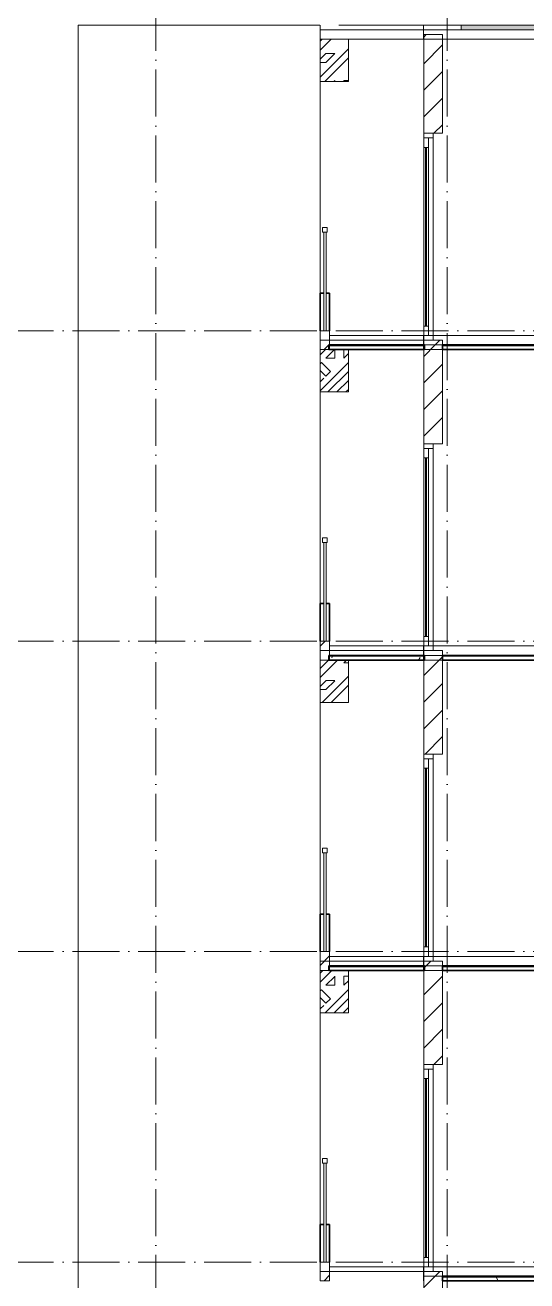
# Model space of a CAD drawing. Header units: millimetres. Extents: x -4940 to 55609, y -15283 to 93540.
# Drawn here: x 20460 to 25798, y 67900 to 81250 of the extents above; entities that cross this region are included whole.
import ezdxf

# ---------------------------------------------------------------- set-up
doc = ezdxf.new("R2010")
doc.units = ezdxf.units.MM
doc.linetypes.add('Grid Line', pattern=[14, 10, -2, 0, -2])
for name, color, linetype, lineweight in [('A-FLOR-HRAL', 41, 'Continuous', 5), ('A-FLOR-MCUT', 3, 'Continuous', 9), ('CUA', 31, 'Continuous', 9), ('HATCH-TUONG', 152, 'Continuous', 9), ('NET CAT', 3, 'Continuous', 5), ('NET CATConcrete', 3, 'Continuous', 5), ('NET THAY 2', 55, 'Continuous', 5), ('NET-CAT', 3, 'Continuous', 9), ('NET-THAY', 2, 'Continuous', 15), ('TRUC', 225, 'Continuous', 5)]:
    doc.layers.add(name, color=color, linetype=linetype, lineweight=lineweight)
pattern_1 = [(45, (21278.48, 39800), (-141.4214, 141.4214), [])]
pattern_2 = [(0, (21278.48, 39800), (1625.6, 406.4), [67.056, -1152.144, 67.056, -1152.144, -6502.4]), (0, (21278.48, 39800), (1625.6, 406.4), [-2438.4, 67.056, -2371.344, 67.056, -1152.144, -2844.8]), (0, (21278.48, 39800), (1625.6, 406.4), [-6096, 67.056, -745.744, 67.056, -1964.944]), (120, (21888.08, 40003.2), (-1164.7527, 1204.611), [67.056, -1152.144, 67.056, -7654.544]), (120, (21888.08, 40003.2), (-1164.7527, 1204.611), [-1286.256, -1152.144, 67.056, -2371.344, -4064]), (120, (21888.08, 40003.2), (-1164.7527, 1204.611), [-4876.8, 67.056, -1152.144, 67.056, -2777.744]), (120, (21888.08, 40003.2), (-1164.7527, 1204.611), [-6163.056, -745.744, 67.056, -1964.944]), (240, (22091.28, 40816), (-460.8473, -1611.011), [67.056, -1152.144, 67.056, -7654.544]), (240, (22091.28, 40816), (-460.8473, -1611.011), [-1286.256, -1152.144, 67.056, -2371.344, -4064]), (240, (22091.28, 40816), (-460.8473, -1611.011), [-4876.8, 67.056, -1152.144, 67.056, -2777.744]), (240, (22091.28, 40816), (-460.8473, -1611.011), [-6163.056, -745.744, 67.056, -1964.944])]
pattern_3 = [(45, (21373.7, 39800), (-476.246, 476.246), []), (45, (21469, 39800), (-476.246, 476.246), []), (45, (21278.5, 39800), (-476.246, 476.246), []), (45, (21754.7, 39800), (-476.246, 476.246), []), (45, (21850, 39800), (-476.246, 476.246), []), (0, (21659.5, 39895.25), (0, 952.5), [95.25, -857.25]), (0, (21754.7, 39990.5), (0, 952.5), [95.25, -857.25]), (45, (21659.5, 39895.25), (0, 952.491), [134.684, -1212.342]), (45, (21754.7, 39895.25), (0, 952.491), [134.684, -1212.342]), (0, (21659.5, 39895.25), (0, 952.5), [95.25, -857.25]), (90, (21183.2, 39895.25), (-952.5, 6e-14), [95.25, -857.25]), (90, (21278.5, 39895.25), (-952.5, 6e-14), [190.5, -762]), (45, (21183.2, 39990.5), (0, 952.491), [134.684, -1212.342]), (90, (22040.5, 40181), (-952.5, 6e-14), [95.25, -857.25]), (0, (21945.2, 40181), (0, 952.5), [95.25, -857.25]), (45, (21945.2, 40181), (0, 952.491), [134.684, -1212.342]), (0, (22135.7, 39895.25), (0, 952.5), [95.25, -857.25]), (0, (22135.7, 40371.5), (0, 952.5), [95.25, -857.25]), (90, (22326.2, 40466.75), (-952.5, 6e-14), [95.25, -857.25]), (45, (22135.7, 40371.5), (0, 952.491), [269.367, -1077.66]), (45, (22231, 40371.5), (0, 952.491), [134.684, -1212.342]), (45, (22421.5, 40562), (0, 952.491), [134.684, -1212.342]), (0, (22421.5, 40657.25), (0, 952.5), [95.25, -857.25]), (90, (22421.5, 40562), (-952.5, 6e-14), [95.25, -857.25]), (0, (21754.7, 40562), (0, 952.5), [95.25, -857.25]), (0, (21945.2, 40657.25), (0, 952.5), [95.25, -857.25]), (90, (21850, 40562), (-952.5, 6e-14), [95.25, -857.25]), (90, (21945.2, 40562), (-952.5, 6e-14), [95.25, -857.25]), (45, (21754.7, 40562), (0, 952.491), [134.684, -1212.342]), (45, (21945.2, 40562), (0, 952.491), [134.684, -1212.342]), (135, (21397.46, 40014.8), (-952.491, 6e-14), [134.684, -1212.342]), (135, (21516.6, 40133.4), (-952.491, 6e-14), [134.683, -1212.342]), (135, (21588.04, 40204.8), (-952.491, 6e-14), [134.683, -1212.342]), (135, (21611.85, 40228.6), (-952.491, 6e-14), [134.683, -1212.342]), (135, (21659.5, 40276.25), (-952.491, 6e-14), [134.683, -1212.342]), (135, (21683.3, 40300.06), (-952.491, 6e-14), [134.683, -1212.342]), (135, (21754.7, 40371.5), (-952.491, 6e-14), [134.683, -1212.342]), (135, (21802.35, 40419.1), (-952.491, 6e-14), [134.683, -1212.342]), (45, (21397.46, 40014.8), (0, 952.491), [95.25, -1251.775]), (45, (21516.6, 40133.4), (0, 952.491), [67.36, -1279.665]), (45, (21683.3, 40300.06), (0, 952.491), [67.36, -1279.665]), (45, (21588.04, 40395.3), (0, 952.491), [67.36, -1279.665]), (45, (21754.7, 40371.5), (0, 952.491), [67.36, -1279.665]), (45, (21659.5, 40466.75), (0, 952.491), [67.36, -1279.665]), (0, (21302.7, 40109.5), (0, 952.5), [190.043, -762.457]), (0, (21516.6, 40323.9), (0, 952.5), [95.25, -857.25])]

# ---------------------------------------------------------------- blocks, each defined once
blk = doc.blocks.new('ALC1807-ASCENT PLAZA-TANG 23_rvt-1-MẶT CẮT A-A')
at = {"layer": 'NET CAT', "lineweight": 9}
h = blk.add_hatch(color=7, dxfattribs=at)
h.paths.add_polyline_path([(30780, 81200), (31290, 81200), (31290, 81250), (29597, 81250), (29597, 81200), (29968, 81200)], flags=0)
h.paths.add_polyline_path([(26497, 81200), (26497, 81250), (25100, 81250), (25100, 81200), (25909, 81200)], flags=0)
at = {"layer": 'NET-CAT', "color": 250, "lineweight": 15}
for p, q in [((25100, 81250), (25100, 81200)), ((25100, 81200), (26497, 81200))]:
    blk.add_line(p, q, dxfattribs=at)
blk = doc.blocks.new('ALC1807-ASCENT PLAZA-TANG DIEN HINH-TANG 5_rvt-14-MẶT CẮT A-A')
at = {"layer": 'HATCH-TUONG'}
h = blk.add_hatch(dxfattribs=at)
h.set_pattern_fill('FP_10', color=130, style=0, pattern_type=2)
h.set_pattern_definition(pattern_1)
h.paths.add_polyline_path([(24900, 64650), (24900, 64700), (24700, 64700), (24700, 64650)], flags=0)
h.paths.add_polyline_path([(24700, 66900), (24900, 66900), (24900, 67950), (24700, 67950)], flags=0)
at = {"layer": 'NET-CAT', "color": 130}
for p, q in [((24900, 67950), (24700, 67950)), ((24700, 67950), (24700, 66900)), ((24900, 66900), (24900, 67950))]:
    blk.add_line(p, q, dxfattribs=at)
blk = doc.blocks.new('CUA LO GIA _LUA_ - CUA LO GIA _LUA_-78615-MẶT CẮT A-A')
at = {"layer": 'CUA', "color": 130}
for p, q in [((24800, 24000), (24700, 24000)), ((24700, 24000), (24700, 23950)), ((24750, 23950), (24700, 23950)), ((24700, 23950), (24700, 23850)), ((24700, 23950), (24800, 23950)), ((24750, 23850), (24750, 23950)), ((24800, 23950), (24800, 24000)), ((24800, 23950), (24800, 21850)), ((24700, 23850), (24750, 23850)), ((24700, 23850), (24700, 21950)), ((24730, 23850), (24720, 23850)), ((24720, 23850), (24720, 21950)), ((24730, 21950), (24730, 23850)), ((24750, 23850), (24750, 21950)), ((24750, 21950), (24700, 21950)), ((24700, 21950), (24700, 21850)), ((24720, 21950), (24730, 21950)), ((24750, 21850), (24750, 21950)), ((24700, 21850), (24750, 21850)), ((24800, 21850), (24700, 21850)), ((24700, 21850), (24700, 21800)), ((24700, 21800), (24800, 21800)), ((24800, 21800), (24800, 21850))]:
    blk.add_line(p, q, dxfattribs=at)
blk = doc.blocks.new('Railing - 25mm-V75-MẶT CẮT A-A')
at = {"layer": 'NET THAY 2', "color": 130, "lineweight": 9}
for p, q in [((23637, 21900), (23637, 22950)), ((23662, 21900), (23662, 22950))]:
    blk.add_line(p, q, dxfattribs=at)
blk = doc.blocks.new('Railing - Railing-V106-MẶT CẮT A-A')
at = {"layer": 'A-FLOR-HRAL', "color": 130, "lineweight": 9}
for p, q in [((23675, 26300), (23625, 26300)), ((23625, 26300), (23625, 26250)), ((23675, 26250), (23675, 26300)), ((23625, 26250), (23675, 26250))]:
    blk.add_line(p, q, dxfattribs=at)
blk.add_blockref('Railing - 25mm-V75-MẶT CẮT A-A', (0, 3300))
blk = doc.blocks.new('ALC1807-ASCENT PLAZA-TANG DIEN HINH-TANG 5_rvt-15-MẶT CẮT A-A')
at = {"layer": 'HATCH-TUONG'}
h = blk.add_hatch(dxfattribs=at)
h.set_pattern_fill('FP_10', color=130, style=0, pattern_type=2)
h.set_pattern_definition(pattern_1)
h.paths.add_polyline_path([(24900, 67950), (24900, 68000), (24700, 68000), (24700, 67950)], flags=0)
h.paths.add_polyline_path([(24900, 70200), (24900, 71250), (24700, 71250), (24700, 70200)], flags=0)
h = blk.add_hatch(dxfattribs=at)
h.set_pattern_fill('FP_10', color=130, style=0, pattern_type=2)
h.set_pattern_definition(pattern_1)
h.paths.add_polyline_path([(23600, 67900), (23700, 67900), (23700, 68100), (23600, 68100)], flags=0)
at = {"layer": 'NET CAT', "lineweight": 9}
h = blk.add_hatch(dxfattribs=at)
h.set_pattern_fill('FP_9', color=130, style=0, pattern_type=2)
h.set_pattern_definition(pattern_2)
h.paths.add_polyline_path([(31120, 67940), (31120, 67950), (24900, 67950), (24900, 67940), (30780, 67940)], flags=0)
h = blk.add_hatch(dxfattribs=at)
h.set_pattern_fill('FP_9', color=130, style=0, pattern_type=2)
h.set_pattern_definition(pattern_2)
h.paths.add_polyline_path([(31120, 67900), (31120, 67940), (24900, 67940), (24900, 67900), (30780, 67900)], flags=0)
at = {"layer": 'A-FLOR-MCUT', "color": 130}
blk.add_line((31120, 67940), (24900, 67940), dxfattribs=at)
at = {"layer": 'NET-CAT', "color": 130}
for p, q in [((24900, 71250), (24700, 71250)), ((24700, 71250), (24700, 70200)), ((24900, 70200), (24900, 71250)), ((24700, 70200), (24900, 70200)), ((23600, 68100), (23600, 67900)), ((23700, 68100), (23600, 68100)), ((23700, 67900), (23700, 68100)), ((24900, 68000), (24700, 68000)), ((24700, 68000), (24700, 67950)), ((24900, 67950), (24900, 68000)), ((23600, 67900), (23700, 67900)), ((24700, 67950), (24900, 67950))]:
    blk.add_line(p, q, dxfattribs=at)
at = {"layer": 'NET-CAT', "color": 50, "lineweight": 35}
for p, q in [((31120, 67950), (24900, 67950)), ((24900, 67950), (24900, 67900)), ((24900, 67900), (31120, 67900))]:
    blk.add_line(p, q, dxfattribs=at)
at = {"layer": 'NET-THAY', "color": 50, "lineweight": 35}
for p, q in [((23600, 68100), (23600, 68500)), ((23637, 68500), (23600, 68500)), ((23700, 68500), (23662, 68500)), ((23700, 68500), (23700, 68100))]:
    blk.add_line(p, q, dxfattribs=at)
at = {"color": 50, "lineweight": 35}
for name, p in [('CUA LO GIA _LUA_ - CUA LO GIA _LUA_-78615-MẶT CẮT A-A', (0, 46200)), ('Railing - Railing-V106-MẶT CẮT A-A', (0, 42900))]:
    blk.add_blockref(name, p, dxfattribs=at)
blk = doc.blocks.new('ALC1807-ASCENT PLAZA-TANG DIEN HINH-TANG 5_rvt-16-MẶT CẮT A-A')
at = {"layer": 'HATCH-TUONG'}
h = blk.add_hatch(dxfattribs=at)
h.set_pattern_fill('FP_10', color=130, style=0, pattern_type=2)
h.set_pattern_definition(pattern_1)
h.paths.add_polyline_path([(24900, 71250), (24900, 71300), (24700, 71300), (24700, 71250)], flags=0)
h.paths.add_polyline_path([(24900, 73500), (24900, 74550), (24700, 74550), (24700, 73500)], flags=0)
h = blk.add_hatch(dxfattribs=at)
h.set_pattern_fill('FP_10', color=130, style=0, pattern_type=2)
h.set_pattern_definition(pattern_1)
h.paths.add_polyline_path([(23600, 71200), (23700, 71200), (23700, 71400), (23600, 71400)], flags=0)
at = {"layer": 'NET CAT', "lineweight": 9}
h = blk.add_hatch(dxfattribs=at)
h.set_pattern_fill('FP_9', color=130, style=0, pattern_type=2)
h.set_pattern_definition(pattern_2)
h.paths.add_polyline_path([(31120, 71240), (31120, 71250), (24900, 71250), (24900, 71240), (30780, 71240)], flags=0)
h = blk.add_hatch(dxfattribs=at)
h.set_pattern_fill('FP_9', color=130, style=0, pattern_type=2)
h.set_pattern_definition(pattern_2)
h.paths.add_polyline_path([(31120, 71200), (31120, 71240), (24900, 71240), (24900, 71200), (30780, 71200)], flags=0)
at = {"layer": 'A-FLOR-MCUT', "color": 130}
for p, q in [((24710, 71240), (23690, 71240)), ((31120, 71240), (24900, 71240))]:
    blk.add_line(p, q, dxfattribs=at)
at = {"layer": 'NET-CAT', "color": 130}
for p, q in [((24900, 74550), (24700, 74550)), ((24700, 74550), (24700, 73500)), ((24900, 73500), (24900, 74550)), ((24700, 73500), (24900, 73500)), ((23600, 71400), (23600, 71200)), ((23700, 71400), (23600, 71400)), ((23700, 71200), (23700, 71400)), ((24900, 71300), (24700, 71300)), ((24700, 71300), (24700, 71250)), ((24900, 71250), (24900, 71300)), ((23600, 71200), (23700, 71200)), ((24700, 71250), (24900, 71250))]:
    blk.add_line(p, q, dxfattribs=at)
at = {"layer": 'NET-CAT', "color": 50, "lineweight": 35}
for p, q in [((24710, 71250), (23690, 71250)), ((23690, 71250), (23690, 71200)), ((23690, 71200), (24710, 71200)), ((24710, 71200), (24710, 71250)), ((31120, 71250), (24900, 71250)), ((24900, 71250), (24900, 71200)), ((24900, 71200), (31120, 71200))]:
    blk.add_line(p, q, dxfattribs=at)
at = {"layer": 'NET-THAY', "color": 50, "lineweight": 35}
for p, q in [((23600, 71400), (23600, 71800)), ((23637, 71800), (23600, 71800)), ((23700, 71800), (23662, 71800)), ((23700, 71800), (23700, 71400))]:
    blk.add_line(p, q, dxfattribs=at)
at = {"color": 50, "lineweight": 35}
for name, p in [('CUA LO GIA _LUA_ - CUA LO GIA _LUA_-78615-MẶT CẮT A-A', (0, 49500)), ('Railing - Railing-V106-MẶT CẮT A-A', (0, 46200))]:
    blk.add_blockref(name, p, dxfattribs=at)
blk = doc.blocks.new('ALC1807-ASCENT PLAZA-TANG DIEN HINH-TANG 5_rvt-17-MẶT CẮT A-A')
at = {"layer": 'HATCH-TUONG'}
h = blk.add_hatch(dxfattribs=at)
h.set_pattern_fill('FP_10', color=130, style=0, pattern_type=2)
h.set_pattern_definition(pattern_1)
h.paths.add_polyline_path([(24900, 74550), (24900, 74600), (24700, 74600), (24700, 74550)], flags=0)
h.paths.add_polyline_path([(24900, 76800), (24900, 77850), (24700, 77850), (24700, 76800)], flags=0)
h = blk.add_hatch(dxfattribs=at)
h.set_pattern_fill('FP_10', color=130, style=0, pattern_type=2)
h.set_pattern_definition(pattern_1)
h.paths.add_polyline_path([(23600, 74500), (23700, 74500), (23700, 74700), (23600, 74700)], flags=0)
at = {"layer": 'NET CAT', "lineweight": 9}
h = blk.add_hatch(dxfattribs=at)
h.set_pattern_fill('FP_9', color=130, style=0, pattern_type=2)
h.set_pattern_definition(pattern_2)
h.paths.add_polyline_path([(23690, 74500), (24710, 74500), (24710, 74540), (23690, 74540)], flags=0)
h = blk.add_hatch(dxfattribs=at)
h.set_pattern_fill('FP_9', color=130, style=0, pattern_type=2)
h.set_pattern_definition(pattern_2)
h.paths.add_polyline_path([(31120, 74540), (31120, 74550), (24900, 74550), (24900, 74540), (30780, 74540)], flags=0)
h = blk.add_hatch(dxfattribs=at)
h.set_pattern_fill('FP_9', color=130, style=0, pattern_type=2)
h.set_pattern_definition(pattern_2)
h.paths.add_polyline_path([(31120, 74500), (31120, 74540), (24900, 74540), (24900, 74500), (30780, 74500)], flags=0)
at = {"layer": 'A-FLOR-MCUT', "color": 130}
for p, q in [((24710, 74540), (23690, 74540)), ((31120, 74540), (24900, 74540))]:
    blk.add_line(p, q, dxfattribs=at)
at = {"layer": 'NET-CAT', "color": 130}
for p, q in [((24900, 77850), (24700, 77850)), ((24700, 77850), (24700, 76800)), ((24900, 76800), (24900, 77850)), ((24700, 76800), (24900, 76800)), ((23600, 74700), (23600, 74500)), ((23700, 74700), (23600, 74700)), ((23700, 74500), (23700, 74700)), ((23600, 74500), (23700, 74500)), ((24900, 74600), (24700, 74600)), ((24700, 74600), (24700, 74550)), ((24700, 74550), (24900, 74550)), ((24900, 74550), (24900, 74600))]:
    blk.add_line(p, q, dxfattribs=at)
at = {"layer": 'NET-CAT', "color": 50, "lineweight": 35}
for p, q in [((24710, 74550), (23690, 74550)), ((23690, 74550), (23690, 74500)), ((23690, 74500), (24710, 74500)), ((24710, 74500), (24710, 74550)), ((31120, 74550), (24900, 74550)), ((24900, 74550), (24900, 74500)), ((24900, 74500), (31120, 74500))]:
    blk.add_line(p, q, dxfattribs=at)
at = {"layer": 'NET-THAY', "color": 50, "lineweight": 35}
for p, q in [((23600, 74700), (23600, 75100)), ((23637, 75100), (23600, 75100)), ((23700, 75100), (23662, 75100)), ((23700, 75100), (23700, 74700))]:
    blk.add_line(p, q, dxfattribs=at)
at = {"color": 50, "lineweight": 35}
for name, p in [('CUA LO GIA _LUA_ - CUA LO GIA _LUA_-78615-MẶT CẮT A-A', (0, 52800)), ('Railing - Railing-V106-MẶT CẮT A-A', (0, 49500))]:
    blk.add_blockref(name, p, dxfattribs=at)
blk = doc.blocks.new('ALC1807-ASCENT PLAZA-TANG DIEN HINH-TANG 5_rvt-18-MẶT CẮT A-A')
at = {"layer": 'HATCH-TUONG'}
h = blk.add_hatch(dxfattribs=at)
h.set_pattern_fill('FP_10', color=130, style=0, pattern_type=2)
h.set_pattern_definition(pattern_1)
h.paths.add_polyline_path([(24900, 77850), (24900, 77900), (24700, 77900), (24700, 77850)], flags=0)
h.paths.add_polyline_path([(24700, 80100), (24900, 80100), (24900, 81150), (24700, 81150), (24700, 80175)], flags=0)
h = blk.add_hatch(dxfattribs=at)
h.set_pattern_fill('FP_10', color=130, style=0, pattern_type=2)
h.set_pattern_definition(pattern_1)
h.paths.add_polyline_path([(23600, 77800), (23700, 77800), (23700, 78000), (23600, 78000)], flags=0)
at = {"layer": 'NET CAT', "lineweight": 9}
h = blk.add_hatch(dxfattribs=at)
h.set_pattern_fill('FP_9', color=130, style=0, pattern_type=2)
h.set_pattern_definition(pattern_2)
h.paths.add_polyline_path([(23690, 77800), (24710, 77800), (24710, 77840), (23690, 77840)], flags=0)
h = blk.add_hatch(dxfattribs=at)
h.set_pattern_fill('FP_9', color=130, style=0, pattern_type=2)
h.set_pattern_definition(pattern_2)
h.paths.add_polyline_path([(31120, 77840), (31120, 77850), (24900, 77850), (24900, 77840), (30780, 77840)], flags=0)
h = blk.add_hatch(dxfattribs=at)
h.set_pattern_fill('FP_9', color=130, style=0, pattern_type=2)
h.set_pattern_definition(pattern_2)
h.paths.add_polyline_path([(31120, 77800), (31120, 77840), (24900, 77840), (24900, 77800), (30780, 77800)], flags=0)
at = {"layer": 'A-FLOR-MCUT', "color": 130}
for p, q in [((24710, 77840), (23690, 77840)), ((31120, 77840), (24900, 77840))]:
    blk.add_line(p, q, dxfattribs=at)
at = {"layer": 'NET-CAT', "color": 130}
for p, q in [((24900, 81150), (24700, 81150)), ((24700, 81150), (24700, 80100)), ((24900, 80100), (24900, 81150)), ((24700, 80100), (24900, 80100)), ((23600, 78000), (23600, 77800)), ((23700, 78000), (23600, 78000)), ((23700, 77800), (23700, 78000)), ((24900, 77900), (24700, 77900)), ((24700, 77900), (24700, 77850)), ((24700, 77850), (24900, 77850)), ((24900, 77850), (24900, 77900)), ((23600, 77800), (23700, 77800))]:
    blk.add_line(p, q, dxfattribs=at)
at = {"layer": 'NET-CAT', "color": 50, "lineweight": 35}
for p, q in [((24710, 77850), (23690, 77850)), ((23690, 77850), (23690, 77800)), ((24710, 77800), (24710, 77850)), ((31120, 77850), (24900, 77850)), ((24900, 77850), (24900, 77800)), ((23690, 77800), (24710, 77800)), ((24900, 77800), (31120, 77800))]:
    blk.add_line(p, q, dxfattribs=at)
at = {"layer": 'NET-THAY', "color": 50, "lineweight": 35}
for p, q in [((23600, 78000), (23600, 78400)), ((23637, 78400), (23600, 78400)), ((23700, 78400), (23662, 78400)), ((23700, 78400), (23700, 78000))]:
    blk.add_line(p, q, dxfattribs=at)
at = {"color": 50, "lineweight": 35}
for name, p in [('CUA LO GIA _LUA_ - CUA LO GIA _LUA_-78615-MẶT CẮT A-A', (0, 56100)), ('Railing - Railing-V106-MẶT CẮT A-A', (0, 52800))]:
    blk.add_blockref(name, p, dxfattribs=at)

msp = doc.modelspace()

# ---------------------------------------------------------------- hatches: boundary and pattern name
at = {"layer": 'NET CATConcrete'}
h = msp.add_hatch(dxfattribs=at)
h.set_pattern_fill('FP_1', color=256, style=0, pattern_type=2)
h.set_pattern_definition(pattern_3)
h.paths.add_polyline_path([(23899.9, 80650), (23899.9, 81100), (23599.9, 81100), (23599.9, 80650)], flags=0)
h = msp.add_hatch(dxfattribs=at)
h.set_pattern_fill('FP_1', color=256, style=0, pattern_type=2)
h.set_pattern_definition(pattern_3)
h.paths.add_polyline_path([(23599.9, 77350), (23899.9, 77350), (23899.9, 77800), (23599.9, 77800)], flags=0)
h = msp.add_hatch(dxfattribs=at)
h.set_pattern_fill('FP_1', color=256, style=0, pattern_type=2)
h.set_pattern_definition(pattern_3)
h.paths.add_polyline_path([(23599.9, 74050), (23899.9, 74050), (23899.9, 74500), (23599.9, 74500)], flags=0)
h = msp.add_hatch(dxfattribs=at)
h.set_pattern_fill('FP_1', color=256, style=0, pattern_type=2)
h.set_pattern_definition(pattern_3)
h.paths.add_polyline_path([(23899.9, 70750), (23899.9, 71200), (23599.9, 71200), (23599.9, 70750)], flags=0)

# ---------------------------------------------------------------- linework, layer by layer
at = {"layer": 'NET CAT'}
for p, q in [((21024.9, 81250), (21024.9, 19650)), ((23597.2, 81250), (21024.9, 81250)), ((23599.9, 80650), (23599.9, 78000)), ((24699.9, 77950), (23699.9, 77950)), ((23599.9, 77350), (23599.9, 74700)), ((23699.9, 74650), (24699.9, 74650)), ((23599.9, 74050), (23599.9, 71400)), ((24699.9, 71350), (23699.9, 71350)), ((23599.9, 70750), (23599.9, 68100)), ((24699.9, 68050), (23699.9, 68050))]:
    msp.add_line(p, q, dxfattribs=at)
at = {"layer": 'NET CAT', "lineweight": 13}
for p, q in [((23599.9, 81100), (23599.9, 80650)), ((23899.9, 80650), (23899.9, 81100)), ((23599.9, 80650), (23899.9, 80650)), ((23599.9, 77800), (23599.9, 77350)), ((23899.9, 77350), (23899.9, 77800)), ((23599.9, 77350), (23899.9, 77350)), ((23599.9, 74500), (23599.9, 74050)), ((23899.9, 74050), (23899.9, 74500)), ((23599.9, 74050), (23899.9, 74050)), ((23599.9, 71200), (23599.9, 70750)), ((23899.9, 70750), (23899.9, 71200)), ((23599.9, 70750), (23899.9, 70750))]:
    msp.add_line(p, q, dxfattribs=at)
at = {"layer": 'NET CATConcrete'}
for p, q in [((23899.9, 81100), (23599.9, 81100)), ((23899.9, 77800), (23599.9, 77800)), ((23899.9, 74500), (23599.9, 74500)), ((23899.9, 71200), (23599.9, 71200))]:
    msp.add_line(p, q, dxfattribs=at)
at = {"layer": 'NET-CAT', "lineweight": 15}
for p, q in [((31099.9, 81200), (23599.9, 81200)), ((23599.9, 81200), (23599.9, 81100)), ((32949.9, 81250), (24699.9, 81250)), ((24699.9, 81250), (24699.9, 81100)), ((23899.9, 81100), (32799.9, 81100)), ((24699.9, 77900), (23599.9, 77900)), ((23599.9, 77900), (23599.9, 77800)), ((32949.9, 77950), (24699.9, 77950)), ((24699.9, 77800), (24699.9, 77950)), ((23899.9, 77800), (32799.9, 77800)), ((32949.9, 74650), (24699.9, 74650)), ((24699.9, 74500), (24699.9, 74650)), ((24699.9, 74600), (23599.9, 74600)), ((23599.9, 74600), (23599.9, 74500)), ((23899.9, 74500), (32799.9, 74500)), ((24699.9, 71300), (23599.9, 71300)), ((23599.9, 71300), (23599.9, 71200)), ((32949.9, 71350), (24699.9, 71350)), ((24699.9, 71200), (24699.9, 71350)), ((23899.9, 71200), (32799.9, 71200)), ((24699.9, 68000), (23599.9, 68000)), ((23599.9, 68000), (23599.9, 67900)), ((32949.9, 68050), (24699.9, 68050)), ((24699.9, 67900), (24699.9, 68050))]:
    msp.add_line(p, q, dxfattribs=at)
at = {"layer": 'NET-THAY', "lineweight": 9}
for p, q in [((23599.9, 81200), (23599.9, 81250)), ((23797.2, 81250), (24699.9, 81250)), ((23599.9, 81100), (23899.9, 81100)), ((23699.9, 77950), (24699.9, 77950)), ((23599.9, 77800), (23899.9, 77800)), ((23699.9, 74650), (24699.9, 74650)), ((23599.9, 74500), (23899.9, 74500)), ((23699.9, 71350), (24699.9, 71350)), ((23599.9, 71200), (23899.9, 71200)), ((23699.9, 68050), (24699.9, 68050))]:
    msp.add_line(p, q, dxfattribs=at)
at = {"layer": 'TRUC', "linetype": 'Grid Line', "ltscale": 50}
for p, q in [((21849.9, -12136), (21849.9, 93540.4)), ((24949.9, -12136), (24949.9, 93540.4)), ((-4939.7, 78000), (51521, 78000)), ((-4939.7, 74700), (51521, 74700)), ((-4939.7, 71400), (51521, 71400)), ((-4939.7, 68100), (51521, 68100))]:
    msp.add_line(p, q, dxfattribs=at)

# ---------------------------------------------------------------- block references
at = {"lineweight": 5}
for name in ['ALC1807-ASCENT PLAZA-TANG 23_rvt-1-MẶT CẮT A-A', 'ALC1807-ASCENT PLAZA-TANG DIEN HINH-TANG 5_rvt-18-MẶT CẮT A-A', 'ALC1807-ASCENT PLAZA-TANG DIEN HINH-TANG 5_rvt-17-MẶT CẮT A-A', 'ALC1807-ASCENT PLAZA-TANG DIEN HINH-TANG 5_rvt-16-MẶT CẮT A-A', 'ALC1807-ASCENT PLAZA-TANG DIEN HINH-TANG 5_rvt-15-MẶT CẮT A-A', 'ALC1807-ASCENT PLAZA-TANG DIEN HINH-TANG 5_rvt-14-MẶT CẮT A-A']:
    msp.add_blockref(name, (0, 0), dxfattribs=at)

doc.saveas('drawing.dxf')
